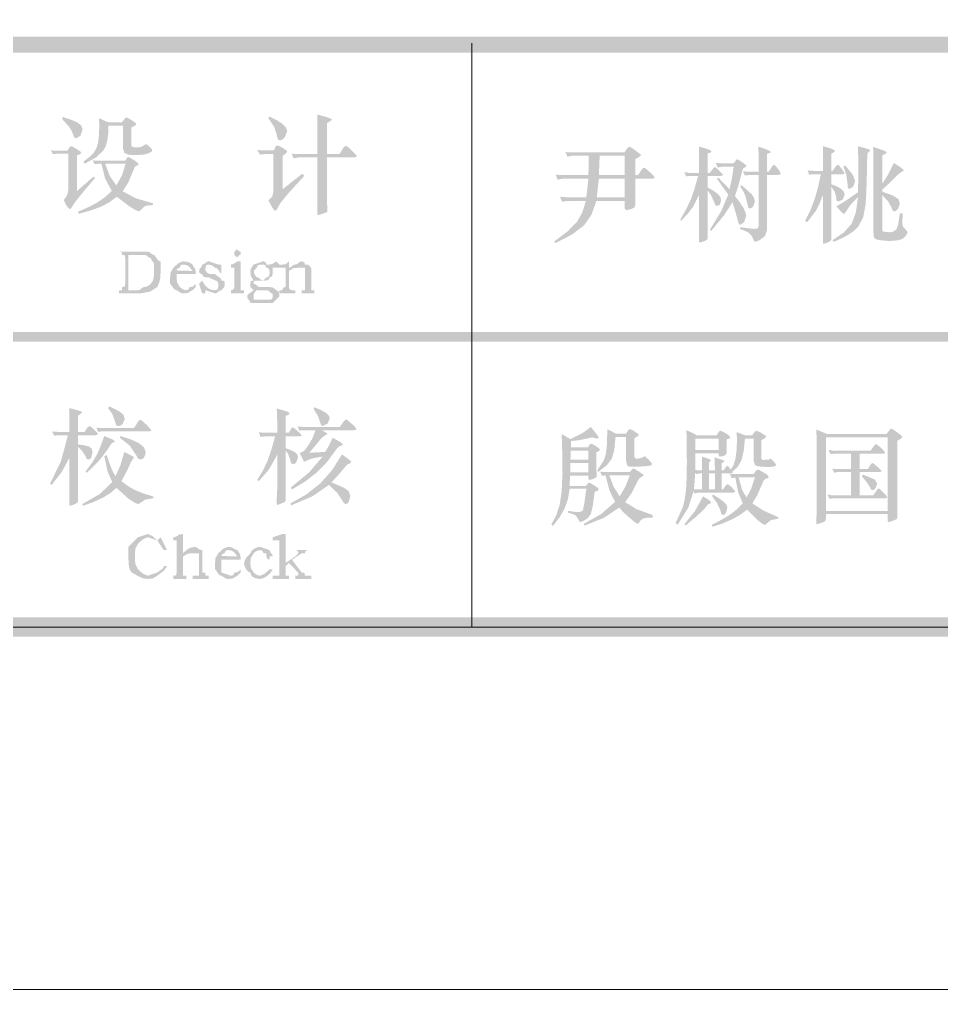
# Model space of a CAD drawing. Header units: millimetres. Extents: x 6 to 291, y 4 to 206.
# Drawn here: x 168.91 to 181.08, y 3.98 to 16.78 of the extents above; entities that cross this region are included whole.
import ezdxf

# ---------------------------------------------------------------- set-up
doc = ezdxf.new("R2010")
doc.units = ezdxf.units.MM
doc.layers.add('C00-00-00', color=7, linetype='Continuous')

msp = doc.modelspace()

# ---------------------------------------------------------------- hatches: boundary and pattern name
at = {"layer": 'C00-00-00'}
h = msp.add_hatch(color=256, dxfattribs=at)
h.dxf.hatch_style = 2
h.paths.add_polyline_path([(286.342664, 16.340669), (286.342664, 16.552333), (101.388337, 16.340669)])
h = msp.add_hatch(color=256, dxfattribs=at)
h.dxf.hatch_style = 2
h.paths.add_polyline_path([(286.342664, 16.552333), (101.388337, 16.340669), (101.388337, 16.552333)])
h = msp.add_hatch(color=256, dxfattribs=at)
h.paths.add_polyline_path([(169.479432, 15.493967), (169.590364, 15.458138), (169.672357, 15.422309), (169.724722, 15.382346), (169.744015, 15.334115), (169.716454, 15.24592), (169.661333, 15.212848), (169.633772, 15.223872), (169.617235, 15.267969), (169.600699, 15.308621), (169.567626, 15.361676), (169.473919, 15.466407)])
h.paths.add_polyline_path([(170.085768, 15.422309), (170.262157, 15.422309), (170.306254, 15.477431), (170.322791, 15.488455), (170.344151, 15.477431), (170.394449, 15.44987), (170.439235, 15.416797), (170.455083, 15.400261), (170.438546, 15.380279), (170.388937, 15.356164), (170.388937, 15.119141), (170.390315, 15.103983), (170.425455, 15.092269), (170.471619, 15.09158), (170.51985, 15.099848), (170.559814, 15.124653), (170.581862, 15.135677), (170.59771, 15.127409), (170.625959, 15.102604), (170.65352, 15.073666), (170.664544, 15.052995), (170.652142, 15.033703), (170.614935, 15.01441), (170.555679, 14.997185), (170.471619, 14.992361), (170.389626, 14.99305), (170.34484, 14.997874), (170.29523, 15.019922), (170.278694, 15.075044), (170.278694, 15.378212), (170.085768, 15.378212), (170.081634, 15.270811), (170.069232, 15.180464), (170.048561, 15.107686), (170.019623, 15.052995), (169.924538, 14.962734), (169.771576, 14.876606), (169.755039, 14.904167), (169.838411, 14.968935), (169.892843, 15.025434), (169.926605, 15.080556), (169.947965, 15.152214), (169.960367, 15.252811), (169.964501, 15.394749), (169.958989, 15.477431)])
h.paths.add_polyline_path([(169.909379, 14.689193), (169.790524, 14.550442), (169.69854, 14.439079), (169.633427, 14.353555), (169.595187, 14.292318), (169.573138, 14.275782), (169.545577, 14.303342), (169.520773, 14.341927), (169.495968, 14.397049), (169.540754, 14.463195), (169.556602, 14.529341), (169.556602, 15.008898), (169.402261, 15.008898), (169.352652, 15.003386), (169.325091, 15.052995), (169.385725, 15.047483), (169.545577, 15.047483), (169.573138, 15.097092), (169.595187, 15.108117), (169.62068, 15.097092), (169.666845, 15.069532), (169.711631, 15.040593), (169.727478, 15.019922), (169.71232, 15.003386), (169.672357, 14.986849), (169.672357, 14.518316), (169.887331, 14.705729)])
h.paths.add_polyline_path([(170.196011, 14.441146), (170.095415, 14.366732), (169.98655, 14.308854), (169.854947, 14.262001), (169.694406, 14.215148), (169.683381, 14.242709), (169.822563, 14.305409), (169.93694, 14.363976), (170.03547, 14.432878), (170.129866, 14.518316), (170.04236, 14.678858), (169.992062, 14.876606), (169.958989, 14.876606), (169.903867, 14.871094), (169.876307, 14.920703), (169.953477, 14.915191), (170.306254, 14.915191), (170.333815, 14.959289), (170.350352, 14.964801), (170.371711, 14.953776), (170.42201, 14.926216), (170.466796, 14.892454), (170.482643, 14.871094), (170.474375, 14.855936), (170.44957, 14.849045), (170.430278, 14.828375), (170.410985, 14.7829), (170.348285, 14.631315), (170.273182, 14.512804), (170.447503, 14.420476), (170.675569, 14.352952), (170.670057, 14.330903), (170.602533, 14.326769), (170.559814, 14.314367), (170.504692, 14.259245), (170.488156, 14.248221), (170.443369, 14.264757), (170.361376, 14.314367)])
h.paths.add_polyline_path([(170.190499, 14.589974), (170.263535, 14.722955), (170.311767, 14.876606), (170.041671, 14.876606), (170.103683, 14.71262)])
h = msp.add_hatch(color=256, dxfattribs=at)
h.paths.add_polyline_path([(172.968062, 15.003386), (173.133427, 15.003386), (173.188548, 15.09158), (173.216109, 15.113629), (173.231956, 15.10605), (173.260206, 15.086068), (173.326352, 15.019922), (173.353913, 14.991672), (173.364937, 14.975825), (173.337376, 14.959289), (172.968062, 14.959289), (172.968062, 14.397049), (172.973574, 14.29783), (172.973574, 14.248221), (172.968062, 14.237196), (172.940501, 14.226172), (172.890892, 14.209636), (172.846795, 14.198611), (172.841283, 14.22066), (172.841283, 14.275782), (172.841283, 14.402561), (172.841283, 14.959289), (172.587724, 14.959289), (172.52709, 14.948264), (172.505041, 15.008898), (172.576699, 15.003386), (172.841283, 15.003386), (172.841283, 15.400261), (172.841283, 15.482254), (172.841283, 15.52704), (172.957038, 15.493967), (172.995623, 15.480876), (173.017671, 15.471919), (173.034208, 15.460894), (173.017671, 15.440224), (172.968062, 15.411285)])
h.paths.add_polyline_path([(172.207385, 15.499479), (172.309532, 15.449956), (172.383774, 15.40095), (172.429077, 15.352977), (172.444408, 15.306554), (172.411335, 15.223872), (172.378951, 15.194244), (172.350701, 15.185287), (172.32314, 15.196311), (172.314872, 15.216293), (172.306604, 15.256945), (172.273531, 15.361676), (172.196361, 15.477431)])
h.paths.add_polyline_path([(172.670406, 14.716754), (172.585829, 14.62477), (172.514688, 14.547255), (172.458016, 14.48421), (172.416847, 14.435634), (172.35139, 14.352952), (172.306604, 14.270269), (172.284555, 14.253733), (172.272153, 14.264757), (172.251482, 14.292318), (172.196361, 14.391537), (172.24597, 14.441146), (172.262507, 14.512804), (172.262507, 15.003386), (172.135727, 15.003386), (172.086118, 14.997874), (172.047533, 15.058507), (172.108166, 15.052995), (172.268019, 15.052995), (172.290067, 15.102604), (172.312116, 15.119141), (172.333476, 15.110873), (172.383774, 15.086068), (172.42856, 15.057129), (172.444408, 15.036459), (172.42856, 15.013032), (172.383774, 14.981337), (172.383774, 14.540365), (172.642845, 14.744315)])
h = msp.add_hatch(color=256, dxfattribs=at)
h.paths.add_polyline_path([(179.978046, 14.435434), (179.910522, 14.369288), (179.867803, 14.319679), (179.807169, 14.225972), (179.790633, 14.214948), (179.768584, 14.231485), (179.740334, 14.260423), (179.691414, 14.314167), (179.811992, 14.385136), (179.978046, 14.50158), (179.980802, 14.666945), (179.983558, 14.799236), (179.980802, 14.932906), (179.978046, 15.107917), (180.069685, 15.082423), (180.11585, 15.069332), (180.14341, 15.052795), (180.126874, 15.036259), (180.104825, 15.019722), (180.099313, 14.970113), (180.095093, 14.760221), (180.090356, 14.584951), (180.084585, 14.443789), (180.077265, 14.336216), (180.046948, 14.172229), (179.983558, 14.049584), (179.931968, 13.996787), (179.860224, 13.945542), (179.768842, 13.895329), (179.658341, 13.845634), (179.641804, 13.867683), (179.795456, 13.973791), (179.895364, 14.088169), (179.949107, 14.232863)])
h.paths.add_polyline_path([(179.625268, 14.7827), (179.641804, 14.7827), (179.691414, 14.848846), (179.713462, 14.865382), (179.729999, 14.850224), (179.763072, 14.810261), (179.790633, 14.769609), (179.801657, 14.749627), (179.779608, 14.738603), (179.625268, 14.738603), (179.625268, 14.606311), (179.701663, 14.576253), (179.756871, 14.54361), (179.790374, 14.507867), (179.801657, 14.468507), (179.774096, 14.402361), (179.724487, 14.380313), (179.696926, 14.385825), (179.692103, 14.396849), (179.691414, 14.42441), (179.670743, 14.507092), (179.625268, 14.573238), (179.625268, 13.873195), (179.614244, 13.856658), (179.570147, 13.83461), (179.520537, 13.818073), (179.515025, 13.83461), (179.515025, 13.889731), (179.515025, 14.022023), (179.515025, 14.462995), (179.466105, 14.343795), (179.421318, 14.253533), (179.305563, 14.104705), (179.278002, 14.121242), (179.356551, 14.279027), (179.410294, 14.42441), (179.450946, 14.569104), (179.487464, 14.738603), (179.393758, 14.738603), (179.333124, 14.733091), (179.311075, 14.788212), (179.382733, 14.7827), (179.515025, 14.7827), (179.515025, 14.948064), (179.515025, 15.107917), (179.584185, 15.088366), (179.634225, 15.071399), (179.664628, 15.057532), (179.674877, 15.047283), (179.662475, 15.030058), (179.625268, 15.008698)])
h.paths.add_polyline_path([(180.297751, 14.534653), (180.297751, 14.507092), (180.384567, 14.477464), (180.446579, 14.451971), (180.512725, 14.407873), (180.529261, 14.352752), (180.507212, 14.281094), (180.468627, 14.248021), (180.441067, 14.253533), (180.432109, 14.265247), (180.419018, 14.29763), (180.374921, 14.380313), (180.297751, 14.462995), (180.297751, 14.010998), (180.303263, 13.983438), (180.314287, 13.980682), (180.341848, 13.977926), (180.402482, 13.972413), (180.446579, 13.983438), (180.485164, 14.010998), (180.507212, 14.071632), (180.51617, 14.133644), (180.529261, 14.22046), (180.567846, 14.22046), (180.562334, 14.121242), (180.563712, 14.076455), (180.573358, 14.044071), (180.622968, 13.98895), (180.633992, 13.972413), (180.625724, 13.955188), (180.600919, 13.917292), (180.563023, 13.884219), (180.512725, 13.867683), (180.391457, 13.856658), (180.264678, 13.867683), (180.214379, 13.879396), (180.19302, 13.895243), (180.183374, 13.922804), (180.181995, 13.966901), (180.181995, 14.93704), (180.176483, 15.096893), (180.271568, 15.067954), (180.325311, 15.047283), (180.358384, 15.030747), (180.342537, 15.010765), (180.297751, 14.98665), (180.297751, 14.611823), (180.370787, 14.726889), (180.452091, 14.887431), (180.55131, 14.821285), (180.584383, 14.788212), (180.556822, 14.771676), (180.5017, 14.733091), (180.414195, 14.64214)])
h.paths.add_polyline_path([(179.807169, 14.854358), (179.906388, 14.735847), (179.939461, 14.650408), (179.917412, 14.57875), (179.873315, 14.545677), (179.845754, 14.551189), (179.840931, 14.568415), (179.840242, 14.606311), (179.823017, 14.730334), (179.78512, 14.837821)])
h = msp.add_hatch(color=256, dxfattribs=at)
h.paths.add_polyline_path([(176.425058, 14.981137), (176.204571, 14.981137), (176.143938, 14.970113), (176.116377, 15.030747), (176.188035, 15.025235), (176.893591, 15.025235), (176.937688, 15.085868), (176.959736, 15.102405), (176.992809, 15.085868), (177.053443, 15.041771), (177.103052, 15.003186), (177.114077, 14.992162), (177.094095, 14.968735), (177.036907, 14.93704), (177.036907, 14.727578), (177.075492, 14.727578), (177.130613, 14.810261), (177.152662, 14.826797), (177.178844, 14.81095), (177.229832, 14.766163), (177.279441, 14.719999), (177.295978, 14.694505), (177.268417, 14.677969), (177.036907, 14.677969), (177.036907, 14.429922), (177.036907, 14.330703), (177.025882, 14.29763), (176.976273, 14.275582), (176.915639, 14.264558), (176.899103, 14.286606), (176.899103, 14.385825), (176.524276, 14.385825), (176.460887, 14.205302), (176.364424, 14.06612), (176.211462, 13.947609), (175.984085, 13.829097), (175.967549, 13.851146), (176.145316, 13.984127), (176.265205, 14.104705), (176.338241, 14.232863), (176.386472, 14.385825), (176.132913, 14.385825), (176.07228, 14.374801), (176.044719, 14.440946), (176.116377, 14.435434), (176.391985, 14.435434), (176.419545, 14.677969), (176.07228, 14.677969), (176.011646, 14.666945), (175.989597, 14.733091), (176.055743, 14.727578), (176.419545, 14.727578)])
h.paths.add_polyline_path([(176.899103, 14.727578), (176.899103, 14.981137), (176.568374, 14.981137), (176.557349, 14.727578)])
h.paths.add_polyline_path([(176.899103, 14.435434), (176.899103, 14.677969), (176.557349, 14.677969), (176.529788, 14.435434)])
h = msp.add_hatch(color=256, dxfattribs=at)
h.paths.add_polyline_path([(177.994993, 14.755139), (178.022554, 14.755139), (178.066651, 14.815773), (178.0887, 14.832309), (178.108681, 14.819907), (178.149333, 14.7827), (178.18654, 14.744804), (178.198943, 14.727578), (178.16587, 14.716554), (177.994993, 14.716554), (177.994993, 14.562214), (178.080431, 14.513982), (178.132797, 14.474019), (178.160358, 14.437501), (178.171382, 14.396849), (178.154845, 14.336216), (178.11626, 14.319679), (178.100413, 14.325191), (178.0887, 14.34724), (178.041846, 14.454038), (177.994993, 14.523629), (177.994993, 13.889731), (177.989481, 13.878707), (177.967432, 13.86217), (177.923335, 13.845634), (177.88475, 13.83461), (177.879238, 13.851146), (177.879238, 13.906268), (177.879238, 14.038559), (177.879238, 14.462995), (177.802068, 14.308655), (177.738678, 14.22735), (177.642215, 14.121242), (177.631191, 14.137778), (177.715251, 14.285917), (177.774507, 14.413386), (177.819293, 14.546366), (177.868213, 14.716554), (177.768995, 14.716554), (177.708361, 14.711042), (177.686312, 14.766163), (177.752458, 14.755139), (177.879238, 14.755139), (177.879238, 14.942552), (177.879238, 15.102405), (177.951585, 15.082768), (178.003261, 15.065198), (178.034267, 15.049695), (178.044602, 15.036259), (178.0322, 15.023168), (177.994993, 15.01421)])
h.paths.add_polyline_path([(178.777719, 14.771676), (178.799767, 14.771676), (178.849377, 14.848846), (178.865913, 14.865382), (178.893474, 14.843334), (178.937571, 14.788212), (178.95962, 14.744115), (178.932059, 14.727578), (178.777719, 14.727578), (178.777719, 14.005486), (178.750158, 13.922804), (178.6785, 13.867683), (178.639915, 13.852524), (178.617866, 13.845634), (178.60133, 13.86217), (178.584793, 13.906268), (178.568257, 13.933828), (178.52416, 13.972413), (178.482129, 13.992395), (178.419429, 14.016511), (178.424941, 14.038559), (178.540007, 14.023401), (178.60133, 14.016511), (178.650939, 14.022023), (178.667476, 14.049584), (178.667476, 14.727578), (178.546208, 14.727578), (178.485575, 14.722066), (178.458014, 14.777188), (178.529672, 14.771676), (178.667476, 14.771676), (178.667476, 14.953577), (178.661963, 15.102405), (178.73431, 15.078806), (178.785987, 15.058308), (178.816993, 15.041943), (178.827328, 15.030747), (178.814926, 15.017655), (178.777719, 15.008698)])
h.paths.add_polyline_path([(178.281625, 14.540165), (178.31332, 14.680725), (178.336746, 14.837821), (178.187918, 14.837821), (178.127285, 14.826797), (178.099724, 14.887431), (178.171382, 14.881919), (178.336746, 14.881919), (178.369819, 14.926016), (178.380844, 14.93704), (178.401514, 14.926016), (178.446989, 14.898455), (178.491776, 14.865382), (178.507623, 14.848846), (178.491087, 14.832309), (178.458703, 14.810261), (178.446989, 14.771676), (178.400136, 14.591153), (178.353283, 14.451971), (178.418395, 14.367221), (178.464904, 14.294874), (178.492809, 14.23493), (178.502111, 14.187387), (178.47455, 14.104705), (178.424941, 14.071632), (178.408404, 14.077144), (178.39738, 14.104705), (178.356728, 14.253533), (178.32021, 14.369288), (178.212723, 14.19979), (178.03909, 13.98895), (178.022554, 14.005486), (178.17276, 14.253533), (178.265088, 14.468507), (178.11626, 14.677969), (178.132797, 14.694505), (178.215479, 14.611134)])
h.paths.add_polyline_path([(178.435965, 14.595287), (178.522093, 14.523629), (178.579281, 14.468507), (178.606842, 14.422343), (178.617866, 14.380313), (178.595818, 14.314167), (178.571013, 14.292118), (178.546208, 14.286606), (178.528983, 14.294874), (178.52416, 14.319679), (178.491087, 14.451971), (178.466282, 14.50847), (178.424941, 14.573238)])
h = msp.add_hatch(color=256, dxfattribs=at)
h.paths.add_polyline_path([(170.222329, 13.716007), (170.433996, 13.716007), (170.534538, 13.716007), (170.603329, 13.716007), (170.628465, 13.709392), (170.645663, 13.69484), (170.662861, 13.680288), (170.687996, 13.673674), (170.713131, 13.642585), (170.730329, 13.615465), (170.747527, 13.596283), (170.772663, 13.589007), (170.772663, 13.462007), (170.772001, 13.405122), (170.767371, 13.356174), (170.754803, 13.307226), (170.730329, 13.25034), (170.640371, 13.192132), (170.518663, 13.165674), (170.222329, 13.165674), (170.222329, 13.208007), (170.264663, 13.208007), (170.264663, 13.25034), (170.301704, 13.255632), (170.306996, 13.292674), (170.306996, 13.63134), (170.301704, 13.668382), (170.264663, 13.673674), (170.259371, 13.710715)])
h.paths.add_polyline_path([(170.349329, 13.208007), (170.476329, 13.208007), (170.501465, 13.214622), (170.518663, 13.229174), (170.535861, 13.243726), (170.560996, 13.25034), (170.592085, 13.256955), (170.619204, 13.271507), (170.638387, 13.286059), (170.670137, 13.331038), (170.682704, 13.37734), (170.687335, 13.423642), (170.687996, 13.462007), (170.687996, 13.50434), (170.687996, 13.546674), (170.681381, 13.571809), (170.666829, 13.589007), (170.652277, 13.606205), (170.645663, 13.63134), (170.620527, 13.637955), (170.603329, 13.652507), (170.586131, 13.667059), (170.560996, 13.673674), (170.539829, 13.673674), (170.518663, 13.673674), (170.492204, 13.673674), (170.433996, 13.673674), (170.349329, 13.673674)])
h = msp.add_hatch(color=256, dxfattribs=at)
h.paths.add_polyline_path([(171.746332, 13.716007), (171.767499, 13.737174), (171.782051, 13.751726), (171.793957, 13.737174), (171.806525, 13.722622), (171.830999, 13.716007), (171.830999, 13.678965), (171.806525, 13.667059), (171.793957, 13.652507), (171.789327, 13.637955), (171.767499, 13.652507), (171.752947, 13.667059), (171.746332, 13.678965)])
h.paths.add_polyline_path([(171.703999, 13.50434), (171.703999, 13.546674), (171.730457, 13.551965), (171.788665, 13.589007), (171.830999, 13.589007), (171.830999, 13.25034), (171.830999, 13.208007), (171.873332, 13.208007), (171.873332, 13.165674), (171.703999, 13.165674), (171.703999, 13.208007), (171.725165, 13.213299), (171.739717, 13.225866), (171.746332, 13.25034), (171.746332, 13.292674), (171.746332, 13.50434)])
h = msp.add_hatch(color=256, dxfattribs=at)
h.paths.add_polyline_path([(171.238337, 13.292664), (171.238337, 13.250331), (171.21717, 13.229164), (171.202618, 13.214612), (171.132503, 13.170956), (171.069003, 13.165664), (171.042545, 13.170956), (170.984337, 13.207997), (170.959201, 13.215273), (170.942003, 13.234456), (170.924805, 13.261575), (170.89967, 13.292664), (170.89967, 13.319122), (170.89967, 13.377331), (170.904962, 13.440831), (170.942003, 13.504331), (171.005503, 13.562539), (171.069003, 13.588997), (171.124566, 13.582383), (171.164253, 13.567831), (171.188066, 13.553278), (171.233045, 13.483164), (171.238337, 13.419664), (170.984337, 13.419664), (170.984337, 13.382622), (170.989628, 13.313831), (171.02667, 13.250331), (171.053128, 13.229164), (171.080248, 13.214612), (171.111337, 13.207997), (171.132503, 13.213289), (171.147055, 13.225857), (171.15367, 13.250331), (171.178805, 13.250992), (171.196003, 13.255622), (171.213201, 13.26819)])
h.paths.add_polyline_path([(171.196003, 13.461997), (171.170206, 13.493086), (171.148378, 13.520206), (171.118613, 13.539388), (171.069003, 13.546664), (171.047837, 13.541372), (171.033284, 13.528804), (171.02667, 13.504331), (171.002196, 13.497716), (170.989628, 13.483164), (170.984998, 13.468612)])
h = msp.add_hatch(color=256, dxfattribs=at)
h.dxf.hatch_style = 2
h.paths.add_polyline_path([(171.534669, 13.54667), (171.577002, 13.54667), (171.577002, 13.462003), (171.577002, 13.41967), (171.551866, 13.450758), (171.534669, 13.477878), (171.517471, 13.49706), (171.492335, 13.504336), (171.465877, 13.525503), (171.438757, 13.540055), (171.407669, 13.54667), (171.386502, 13.541378), (171.37195, 13.52881), (171.365335, 13.504336), (171.365335, 13.467295), (171.389809, 13.437529), (171.402377, 13.424961), (171.492335, 13.41967), (171.523424, 13.394534), (171.550544, 13.377336), (171.569726, 13.360138), (171.577002, 13.335003), (171.614044, 13.329711), (171.619335, 13.29267), (171.618674, 13.267534), (171.614044, 13.250336), (171.601476, 13.233138), (171.577002, 13.208003), (171.551866, 13.201388), (171.534669, 13.186836), (171.517471, 13.172284), (171.492335, 13.16567), (171.428835, 13.186836), (171.365335, 13.208003), (171.365335, 13.16567), (171.323002, 13.16567), (171.280669, 13.29267), (171.323002, 13.335003), (171.355413, 13.27944), (171.391794, 13.239753), (171.436111, 13.21594), (171.492335, 13.208003), (171.513502, 13.213295), (171.528054, 13.225862), (171.534669, 13.250336), (171.534669, 13.29267), (171.528054, 13.317144), (171.513502, 13.329711), (171.49895, 13.334342), (171.407669, 13.377336), (171.37658, 13.377998), (171.34946, 13.382628), (171.330278, 13.395196), (171.323002, 13.41967), (171.298528, 13.426284), (171.28596, 13.440836), (171.28133, 13.455388), (171.287283, 13.487138), (171.301835, 13.504336), (171.316387, 13.521534), (171.323002, 13.54667), (171.348137, 13.553284), (171.365335, 13.567836), (171.382533, 13.582388), (171.407669, 13.589003), (171.471169, 13.567836)])
h = msp.add_hatch(color=256, dxfattribs=at)
h.paths.add_polyline_path([(172.212001, 13.54667), (172.24309, 13.553284), (172.27021, 13.567836), (172.289392, 13.582388), (172.30196, 13.583711), (172.314527, 13.571144), (172.339001, 13.54667), (172.339001, 13.504336), (172.30196, 13.504336), (172.254335, 13.504336), (172.254335, 13.48317), (172.254335, 13.462003), (172.253673, 13.430914), (172.249043, 13.403795), (172.236475, 13.384612), (172.212001, 13.377336), (172.204725, 13.352862), (172.185543, 13.340295), (172.158423, 13.335664), (172.127335, 13.335003), (172.069126, 13.335003), (172.042668, 13.335003), (172.005626, 13.329711), (172.000335, 13.29267), (172.02547, 13.286055), (172.042668, 13.271503), (172.059866, 13.256951), (172.085001, 13.250336), (172.169668, 13.250336), (172.219277, 13.249675), (172.249043, 13.245045), (172.270871, 13.232477), (172.296668, 13.208003), (172.321142, 13.200727), (172.33371, 13.181545), (172.33834, 13.154425), (172.339001, 13.123336), (172.312543, 13.096878), (172.285423, 13.069758), (172.254335, 13.03867), (172.127335, 13.03867), (172.026793, 13.03867), (171.958001, 13.03867), (171.951387, 13.063805), (171.936835, 13.081003), (171.922283, 13.098201), (171.915668, 13.123336), (171.922944, 13.148472), (171.942126, 13.16567), (171.969246, 13.182868), (172.000335, 13.208003), (171.979168, 13.22917), (171.964616, 13.243722), (171.958001, 13.255628), (171.958001, 13.29267), (171.963293, 13.329711), (172.000335, 13.335003), (171.963293, 13.398503), (171.958001, 13.462003), (171.963293, 13.488461), (172.000335, 13.54667), (172.063835, 13.567836), (172.127335, 13.589003), (172.148501, 13.583711), (172.163053, 13.571144), (172.169668, 13.54667)])
h.paths.add_polyline_path([(172.212001, 13.462003), (172.20671, 13.48317), (172.194142, 13.497722), (172.169668, 13.504336), (172.163053, 13.52881), (172.148501, 13.541378), (172.133949, 13.546008), (172.096246, 13.546008), (172.069126, 13.541378), (172.049944, 13.52881), (172.042668, 13.504336), (172.021501, 13.48317), (172.006949, 13.468618), (172.006949, 13.430914), (172.021501, 13.403795), (172.036053, 13.384612), (172.067803, 13.370722), (172.085001, 13.35617), (172.102199, 13.341618), (172.127335, 13.335003), (172.148501, 13.35617), (172.163053, 13.370722), (172.194142, 13.384612), (172.20671, 13.403795), (172.21134, 13.430914)])
h.paths.add_polyline_path([(172.042668, 13.208003), (172.018194, 13.182868), (172.005626, 13.16567), (172.000996, 13.148472), (172.000335, 13.123336), (172.000335, 13.10217), (172.000335, 13.081003), (172.127335, 13.081003), (172.185543, 13.081003), (172.212001, 13.081003), (172.236475, 13.087618), (172.249043, 13.10217), (172.253673, 13.116722), (172.254335, 13.160378), (172.229199, 13.172284), (172.212001, 13.186836), (172.194803, 13.201388), (172.169668, 13.208003)])
h = msp.add_hatch(color=256, dxfattribs=at)
h.dxf.hatch_style = 2
h.paths.add_polyline_path([(172.338996, 13.504343), (172.338996, 13.546677), (172.376038, 13.546677), (172.406465, 13.547338), (172.423663, 13.551968), (172.440861, 13.564536), (172.465996, 13.58901), (172.465996, 13.504343), (172.491131, 13.510958), (172.508329, 13.52551), (172.525527, 13.540062), (172.550663, 13.546677), (172.575798, 13.553291), (172.592996, 13.567843), (172.610194, 13.582396), (172.635329, 13.58901), (172.656496, 13.583718), (172.671048, 13.571151), (172.677663, 13.546677), (172.714704, 13.546677), (172.726611, 13.540062), (172.741163, 13.52551), (172.755715, 13.510958), (172.762329, 13.483177), (172.762329, 13.46201), (172.762329, 13.292677), (172.762329, 13.255635), (172.762329, 13.229177), (172.762329, 13.20801), (172.799371, 13.20801), (172.804663, 13.165677), (172.635329, 13.165677), (172.635329, 13.20801), (172.656496, 13.20801), (172.677663, 13.20801), (172.677663, 13.250343), (172.677663, 13.292677), (172.677663, 13.419677), (172.677663, 13.46201), (172.677663, 13.504343), (172.635329, 13.504343), (172.592996, 13.504343), (172.529496, 13.499052), (172.465996, 13.46201), (172.465996, 13.292677), (172.465996, 13.255635), (172.472611, 13.22587), (172.487163, 13.213302), (172.501715, 13.208672), (172.513621, 13.20801), (172.550663, 13.20801), (172.550663, 13.165677), (172.338996, 13.165677), (172.338996, 13.20801), (172.376038, 13.20801), (172.386621, 13.229177), (172.399189, 13.243729), (172.423663, 13.250343), (172.423663, 13.292677), (172.423663, 13.504343)])
h = msp.add_hatch(color=256, dxfattribs=at)
h.dxf.hatch_style = 2
h.paths.add_polyline_path([(139.784669, 12.657674), (139.784669, 12.530663), (286.342664, 12.657674)])
h = msp.add_hatch(color=256, dxfattribs=at)
h.dxf.hatch_style = 2
h.paths.add_polyline_path([(139.784669, 12.530663), (286.342664, 12.657674), (286.342664, 12.530663)])
h = msp.add_hatch(color=256, dxfattribs=at)
h.dxf.hatch_style = 2
h.paths.add_polyline_path([(139.784669, 12.657674), (139.784669, 12.530663), (286.342664, 12.657674)])
h = msp.add_hatch(color=256, dxfattribs=at)
h.dxf.hatch_style = 2
h.paths.add_polyline_path([(139.784669, 12.530663), (286.342664, 12.657674), (286.342664, 12.530663)])
h = msp.add_hatch(color=256, dxfattribs=at)
h.paths.add_polyline_path([(170.096793, 11.674829), (170.175341, 11.637622), (170.229084, 11.608683), (170.284206, 11.564586), (170.300742, 11.509464), (170.273182, 11.443319), (170.244243, 11.42127), (170.223572, 11.415758), (170.190499, 11.42127), (170.181542, 11.441941), (170.168451, 11.487416), (170.135378, 11.57561), (170.080256, 11.65278)])
h.paths.add_polyline_path([(169.683381, 11.338588), (169.771576, 11.338588), (169.810161, 11.399221), (169.837722, 11.415758), (169.857703, 11.403355), (169.898355, 11.366148), (169.935562, 11.327563), (169.947965, 11.305515), (169.914892, 11.29449), (169.683381, 11.29449), (169.683381, 11.173223), (169.765375, 11.16151), (169.826697, 11.145662), (169.863904, 11.116035), (169.876307, 11.074004), (169.85977, 11.002346), (169.843234, 10.980298), (169.826697, 10.974786), (169.799136, 10.980298), (169.7826, 11.018883), (169.732991, 11.091919), (169.683381, 11.14015), (169.683381, 10.42357), (169.672357, 10.401522), (169.62826, 10.379473), (169.57865, 10.362937), (169.567626, 10.379473), (169.567626, 10.440107), (169.567626, 10.566886), (169.567626, 10.991322), (169.468407, 10.808732), (169.336116, 10.638544), (169.314067, 10.655081), (169.457383, 10.947914), (169.55109, 11.29449), (169.429822, 11.29449), (169.369189, 11.288978), (169.341628, 11.3441), (169.413286, 11.338588), (169.567626, 11.338588), (169.567626, 11.487416), (169.567626, 11.65278), (169.640834, 11.634091), (169.694406, 11.619018), (169.727306, 11.607047), (169.738503, 11.597659), (169.723344, 11.579744), (169.683381, 11.553562)])
h.paths.add_polyline_path([(170.42201, 11.388197), (170.482643, 11.481904), (170.504692, 11.49844), (170.533631, 11.481904), (170.587374, 11.432294), (170.636984, 11.381307), (170.65352, 11.355124), (170.625959, 11.3441), (169.992062, 11.3441), (169.947965, 11.338588), (169.925916, 11.393709), (169.981037, 11.388197)])
h.paths.add_polyline_path([(170.030647, 11.283466), (170.137445, 11.239369), (170.173963, 11.211808), (170.151914, 11.200784), (170.124353, 11.184247), (170.107817, 11.160132), (170.074744, 11.107077), (169.975525, 10.974786), (169.9018, 10.896926), (169.799136, 10.798397), (169.7826, 10.814933), (169.87355, 10.937579), (169.931428, 11.035419), (169.976903, 11.138772)])
h.paths.add_polyline_path([(170.245621, 11.283466), (170.385492, 11.236613), (170.488156, 11.18976), (170.552923, 11.136016), (170.57635, 11.074004), (170.56946, 11.031974), (170.554301, 11.002346), (170.533631, 10.980298), (170.504692, 10.974786), (170.475753, 10.987188), (170.455083, 11.024395), (170.366888, 11.156687), (170.234597, 11.261418)])
h.paths.add_polyline_path([(170.190499, 10.599959), (170.116171, 10.535019), (170.017555, 10.47318), (169.895168, 10.415474), (169.749527, 10.362937), (169.738503, 10.384985), (169.974147, 10.520722), (170.135378, 10.677129), (170.074744, 10.812866), (170.030647, 11.018883), (170.06372, 11.029907), (170.095759, 10.931808), (170.125731, 10.852829), (170.153637, 10.793487), (170.179475, 10.754299), (170.241487, 10.893481), (170.29523, 11.074004), (170.355864, 11.042309), (170.399961, 11.018883), (170.424766, 11.003724), (170.405473, 10.974786), (170.383425, 10.941713), (170.320035, 10.804598), (170.256645, 10.688154), (170.352419, 10.617185), (170.444058, 10.566886), (170.5481, 10.525545), (170.681081, 10.484204), (170.675569, 10.462155), (170.570838, 10.445619), (170.49918, 10.39601), (170.477131, 10.384985), (170.437168, 10.401522), (170.355864, 10.451131)])
h = msp.add_hatch(color=256, dxfattribs=at)
h.paths.add_polyline_path([(172.802698, 11.663805), (172.890375, 11.626684), (172.954282, 11.59008), (172.993384, 11.554509), (173.006647, 11.520489), (172.979086, 11.448831), (172.912941, 11.415758), (172.890892, 11.426782), (172.879868, 11.465367), (172.846106, 11.555629), (172.791673, 11.641756)])
h.paths.add_polyline_path([(172.284555, 11.277954), (172.152263, 11.277954), (172.09163, 11.272442), (172.069581, 11.333076), (172.135727, 11.327563), (172.312116, 11.327563), (172.312116, 11.492928), (172.306604, 11.647268), (172.405823, 11.619018), (172.455432, 11.603171), (172.477481, 11.581122), (172.462322, 11.564586), (172.422359, 11.548049), (172.422359, 11.327563), (172.466456, 11.327563), (172.494017, 11.377173), (172.516066, 11.399221), (172.536736, 11.386819), (172.582211, 11.349612), (172.622175, 11.311027), (172.637333, 11.288978), (172.60426, 11.277954), (172.422359, 11.277954), (172.422359, 11.123614), (172.500218, 11.093986), (172.549138, 11.068492), (172.576699, 11.040242), (172.587724, 11.007859), (172.565675, 10.941713), (172.546382, 10.919664), (172.52709, 10.914152), (172.499529, 10.919664), (172.488505, 10.958249), (172.455432, 11.049889), (172.422359, 11.096053), (172.422359, 10.429082), (172.409957, 10.412546), (172.37275, 10.39601), (172.332097, 10.380851), (172.312116, 10.373961), (172.306604, 10.384985), (172.306604, 10.462155), (172.312116, 10.572398), (172.312116, 11.035419), (172.203251, 10.841116), (172.069581, 10.688154), (172.047533, 10.70469), (172.124703, 10.829403), (172.185336, 10.958249), (172.234946, 11.099498)])
h.paths.add_polyline_path([(172.819234, 11.360636), (172.648357, 11.360636), (172.60426, 11.355124), (172.582211, 11.410246), (172.637333, 11.404734), (173.138939, 11.404734), (173.19406, 11.481904), (173.221621, 11.503952), (173.254694, 11.481904), (173.304303, 11.437806), (173.342888, 11.399221), (173.359425, 11.377173), (173.348401, 11.36477), (173.32084, 11.360636), (172.901916, 11.360636), (172.959105, 11.327563), (172.979086, 11.311027), (172.946013, 11.29449), (172.896404, 11.255905), (172.736552, 11.06298), (172.946013, 11.074004), (172.995623, 11.157376), (173.045232, 11.261418), (173.147207, 11.202851), (173.183036, 11.173223), (173.160987, 11.156687), (173.127915, 11.145662), (173.100354, 11.118102), (172.965306, 10.935512), (172.830258, 10.798397), (172.682119, 10.68402), (172.505041, 10.577911), (172.494017, 10.605471), (172.734485, 10.805287), (172.912941, 11.013371), (172.82199, 10.997523), (172.764112, 10.98581), (172.703479, 10.958249), (172.675918, 10.947225), (172.664894, 10.947225), (172.648357, 10.980298), (172.609772, 11.057468), (172.664894, 11.085029), (172.689698, 11.114656), (172.73104, 11.173223), (172.777204, 11.254527)])
h.paths.add_polyline_path([(172.995623, 10.638544), (172.775826, 10.48696), (172.494017, 10.368449), (172.488505, 10.39601), (172.698311, 10.513057), (172.881246, 10.658526), (173.037309, 10.833967), (173.1665, 11.040931), (173.224377, 10.998901), (173.265718, 10.969273), (173.290523, 10.949292), (173.271231, 10.919664), (173.245048, 10.912774), (173.227133, 10.897615), (173.119646, 10.770147), (173.028696, 10.671617), (173.118268, 10.63441), (173.183036, 10.605471), (173.227133, 10.5786), (173.254694, 10.555862), (173.276743, 10.495228), (173.260206, 10.42357), (173.242981, 10.39601), (173.221621, 10.384985), (173.195438, 10.39601), (173.177524, 10.42357), (173.10311, 10.535191)])
h = msp.add_hatch(color=256, dxfattribs=at)
h.paths.add_polyline_path([(176.182523, 11.243706), (176.342375, 11.323632), (176.452618, 11.403558), (176.535301, 11.298827), (176.557349, 11.260242), (176.540813, 11.249218), (176.50774, 11.25473), (176.469155, 11.265754), (176.419545, 11.25473), (176.295522, 11.229236), (176.188035, 11.216145), (176.188035, 11.133462), (176.414033, 11.133462), (176.436082, 11.172048), (176.452618, 11.183072), (176.477423, 11.174804), (176.518764, 11.149999), (176.558727, 11.121749), (176.573886, 11.105902), (176.561483, 11.088676), (176.524276, 11.067317), (176.524276, 10.846831), (176.529788, 10.753124), (176.518764, 10.736587), (176.474667, 10.714539), (176.43057, 10.703515), (176.419545, 10.725563), (176.419545, 10.758636), (176.177011, 10.758636), (176.171499, 10.626344), (176.386472, 10.626344), (176.414033, 10.659417), (176.43057, 10.670442), (176.45124, 10.659417), (176.496716, 10.631857), (176.541502, 10.602918), (176.557349, 10.582247), (176.542191, 10.561577), (176.502228, 10.549174), (176.480179, 10.378298), (176.464332, 10.305261), (176.452618, 10.25703), (176.414033, 10.201909), (176.3534, 10.163324), (176.309302, 10.146787), (176.292766, 10.174348), (176.254181, 10.234982), (176.212151, 10.254274), (176.14945, 10.273567), (176.14945, 10.295615), (176.244535, 10.283213), (176.298278, 10.279079), (176.342375, 10.295615), (176.351333, 10.325932), (176.364424, 10.389322), (176.391985, 10.587759), (176.171499, 10.587759), (176.151, 10.455295), (176.106731, 10.330066), (176.039724, 10.211038), (175.951012, 10.097178), (175.928964, 10.113714), (175.994421, 10.234982), (176.039207, 10.372785), (176.066768, 10.55193), (176.077792, 10.797221), (176.074347, 11.065939), (176.066768, 11.309851)])
h.paths.add_polyline_path([(176.188035, 11.089365), (176.182523, 10.97361), (176.419545, 10.97361), (176.419545, 11.089365)])
h.paths.add_polyline_path([(176.182523, 10.929513), (176.182523, 10.802733), (176.419545, 10.802733), (176.419545, 10.929513)])
h.paths.add_polyline_path([(176.783347, 11.315363), (176.915639, 11.315363), (176.948712, 11.364973), (176.965249, 11.375997), (176.990053, 11.367729), (177.031394, 11.342924), (177.071357, 11.314674), (177.086516, 11.298827), (177.070668, 11.280913), (177.025882, 11.25473), (177.025882, 11.012195), (177.036907, 10.990146), (177.064467, 10.984634), (177.103052, 10.990146), (177.141637, 11.006683), (177.163686, 11.017707), (177.180911, 11.005305), (177.218808, 10.968098), (177.251191, 10.930202), (177.262905, 10.912976), (177.240856, 10.89644), (177.213295, 10.888861), (177.169198, 10.885416), (177.098918, 10.880592), (177.003834, 10.879903), (176.957669, 10.881281), (176.932176, 10.890928), (176.915639, 10.957074), (176.915639, 11.271266), (176.777835, 11.271266), (176.761299, 11.101079), (176.728226, 10.984634), (176.657946, 10.894373), (176.546325, 10.808245), (176.535301, 10.830294), (176.623495, 10.962586), (176.648989, 11.041134), (176.66208, 11.144487), (176.664836, 11.24026), (176.667592, 11.298827), (176.667592, 11.375997)])
h.paths.add_polyline_path([(176.827445, 10.339712), (176.625562, 10.204665), (176.369936, 10.10269), (176.358912, 10.124738), (176.590422, 10.256341), (176.772323, 10.416883), (176.698598, 10.561577), (176.645544, 10.764148), (176.595934, 10.758636), (176.573886, 10.813758), (176.645544, 10.808245), (176.965249, 10.808245), (176.998321, 10.846831), (177.014858, 10.857855), (177.036217, 10.846141), (177.086516, 10.813758), (177.136125, 10.780685), (177.152662, 10.764148), (177.125101, 10.747612), (177.092028, 10.725563), (177.064467, 10.681466), (176.992809, 10.536083), (176.904615, 10.41137), (177.053443, 10.319731), (177.268417, 10.240494), (177.268417, 10.207421), (177.195381, 10.206043), (177.14715, 10.196396), (177.110632, 10.174348), (177.086516, 10.135763), (177.069979, 10.124738), (177.033461, 10.145409), (176.959736, 10.207421), (176.877054, 10.281835)])
h.paths.add_polyline_path([(176.832957, 10.488541), (176.907371, 10.616009), (176.965249, 10.764148), (176.695153, 10.764148), (176.75372, 10.611875)])
h = msp.add_hatch(color=256, dxfattribs=at)
h.paths.add_polyline_path([(178.30338, 10.791709), (178.1766, 10.791709), (178.1766, 10.582247), (178.198649, 10.582247), (178.237234, 10.637369), (178.259282, 10.648393), (178.276508, 10.63668), (178.314404, 10.604296), (178.346788, 10.5664), (178.358501, 10.549174), (178.336452, 10.53815), (177.878944, 10.53815), (177.81831, 10.527126), (177.807286, 10.554686), (177.737695, 10.338334), (177.597824, 10.113714), (177.570263, 10.135763), (177.66397, 10.339712), (177.690153, 10.447199), (177.708067, 10.571223), (177.715646, 10.728319), (177.719091, 10.935025), (177.716335, 11.155511), (177.713579, 11.359461), (177.790749, 11.326388), (177.851383, 11.293315), (178.110454, 11.293315), (178.143527, 11.342924), (178.160064, 11.353949), (178.181423, 11.34568), (178.231722, 11.320876), (178.276508, 11.289181), (178.292355, 11.265754), (178.279953, 11.251974), (178.242746, 11.238193), (178.242746, 11.122438), (178.242746, 11.061804), (178.231722, 11.034244), (178.193136, 11.017707), (178.149039, 11.012195), (178.138015, 11.034244), (178.138015, 11.056292), (177.829334, 11.056292), (177.829334, 10.968787), (177.829334, 10.835806), (177.884456, 10.830294), (177.917529, 10.830294), (177.917529, 10.879903), (177.917529, 11.012195), (178.007101, 10.983256), (178.038796, 10.962586), (178.011235, 10.935025), (178.011235, 10.830294), (178.088406, 10.830294), (178.088406, 10.868879), (178.082893, 11.001171), (178.1766, 10.97361), (178.204161, 10.961208), (178.215185, 10.957074), (178.204161, 10.940537), (178.1766, 10.924001), (178.1766, 10.830294), (178.204161, 10.830294), (178.231722, 10.874391), (178.25377, 10.890928), (178.269618, 10.878525), (178.297867, 10.841318), (178.334041, 10.897215), (178.359879, 10.982567), (178.375382, 11.097892), (178.38055, 11.243706), (178.375037, 11.337412), (178.485281, 11.293315), (178.578987, 11.293315), (178.617572, 11.342924), (178.639621, 11.353949), (178.652023, 11.347058), (178.68923, 11.3319), (178.749864, 11.293315), (178.7664, 11.276778), (178.749864, 11.256108), (178.700255, 11.227169), (178.700255, 10.995659), (178.705767, 10.97361), (178.733327, 10.968098), (178.799473, 10.97361), (178.827034, 10.984634), (178.840125, 10.97361), (178.865619, 10.946049), (178.890424, 10.917799), (178.898692, 10.901952), (178.871131, 10.879903), (178.793961, 10.874391), (178.694742, 10.879903), (178.645822, 10.886794), (178.617572, 10.901952), (178.601036, 10.957074), (178.601036, 11.249218), (178.485281, 11.249218), (178.469433, 11.087987), (178.441183, 10.968098), (178.392952, 10.880592), (178.319916, 10.813758), (178.325428, 10.797221)])
h.paths.add_polyline_path([(178.138015, 11.10039), (178.138015, 11.249218), (177.829334, 11.249218), (177.829334, 11.158267), (177.829334, 11.10039)])
h.paths.add_polyline_path([(177.829334, 10.802733), (177.821066, 10.682155), (177.812798, 10.582247), (177.867919, 10.582247), (177.917529, 10.582247), (177.917529, 10.791709), (177.89548, 10.791709), (177.840359, 10.780685)])
h.paths.add_polyline_path([(178.011235, 10.791709), (178.011235, 10.582247), (178.088406, 10.582247), (178.088406, 10.791709)])
h.paths.add_polyline_path([(178.512841, 10.312152), (178.428953, 10.248159), (178.325428, 10.188817), (178.201232, 10.134643), (178.055333, 10.086153), (178.04982, 10.113714), (178.180992, 10.180894), (178.293044, 10.25014), (178.385459, 10.321453), (178.45772, 10.394834), (178.395708, 10.542973), (178.358501, 10.736587), (178.308892, 10.725563), (178.286843, 10.786197), (178.352989, 10.780685), (178.601036, 10.780685), (178.634109, 10.830294), (178.661669, 10.841318), (178.678206, 10.833739), (178.711279, 10.813758), (178.777425, 10.775173), (178.799473, 10.7421), (178.788449, 10.726941), (178.760888, 10.720051), (178.733327, 10.698002), (178.711279, 10.648393), (178.649956, 10.507144), (178.584499, 10.394834), (178.728504, 10.299749), (178.926253, 10.212933), (178.915228, 10.190884), (178.828412, 10.174348), (178.7664, 10.124738), (178.749864, 10.108202), (178.714035, 10.127495), (178.645133, 10.17986)])
h.paths.add_polyline_path([(178.507329, 10.472004), (178.566585, 10.587759), (178.617572, 10.736587), (178.402598, 10.736587), (178.448763, 10.571223)])
h.paths.add_polyline_path([(178.066357, 10.510589), (178.143527, 10.461669), (178.204161, 10.416883), (178.241368, 10.378987), (178.25377, 10.345225), (178.237234, 10.279079), (178.220008, 10.251518), (178.198649, 10.240494), (178.1766, 10.251518), (178.160064, 10.30664), (178.115966, 10.400346), (178.04982, 10.494053)])
h.paths.add_polyline_path([(177.934065, 10.488541), (178.016059, 10.434797), (178.044308, 10.405858), (178.027772, 10.394834), (178.000211, 10.38381), (177.956114, 10.328688), (177.911328, 10.284591), (177.845871, 10.223957), (177.702555, 10.10269), (177.686018, 10.119226), (177.822444, 10.289414)])
h = msp.add_hatch(color=256, dxfattribs=at)
h.paths.add_polyline_path([(180.369409, 10.25703), (179.55361, 10.25703), (179.55361, 10.185372), (179.542586, 10.157811), (179.487464, 10.135763), (179.432343, 10.119226), (179.426831, 10.135763), (179.429587, 10.217067), (179.432343, 10.323176), (179.432343, 11.243706), (179.426831, 11.370485), (179.570147, 11.309851), (180.352872, 11.309851), (180.396969, 11.364973), (180.413506, 11.381509), (180.442445, 11.369107), (180.496188, 11.3319), (180.545798, 11.293315), (180.562334, 11.271266), (180.545798, 11.250596), (180.496188, 11.221657), (180.496188, 10.350737), (180.496188, 10.288725), (180.496188, 10.251518), (180.496188, 10.201909), (180.485164, 10.185372), (180.430042, 10.163324), (180.380433, 10.146787), (180.369409, 10.163324)])
h.paths.add_polyline_path([(179.55361, 10.295615), (180.369409, 10.295615), (180.369409, 11.265754), (179.55361, 11.265754)])
h.paths.add_polyline_path([(179.884339, 11.05078), (179.674877, 11.05078), (179.614244, 11.045268), (179.586683, 11.10039), (179.658341, 11.089365), (180.14341, 11.089365), (180.19302, 11.161023), (180.215068, 11.17756), (180.235739, 11.165157), (180.281214, 11.12795), (180.321177, 11.086609), (180.336336, 11.061804), (180.325311, 11.052158), (180.297751, 11.05078), (180.000094, 11.05078), (180.000094, 10.846831), (180.104825, 10.846831), (180.148923, 10.912976), (180.165459, 10.929513), (180.18613, 10.91711), (180.231605, 10.879903), (180.276391, 10.839251), (180.292239, 10.81927), (180.264678, 10.808245), (180.000094, 10.808245), (180.000094, 10.499565), (180.176483, 10.499565), (180.231605, 10.576735), (180.253653, 10.593271), (180.273635, 10.578113), (180.314287, 10.53815), (180.351494, 10.496809), (180.363897, 10.472004), (180.336336, 10.46098), (179.658341, 10.46098), (179.603219, 10.455468), (179.575659, 10.510589), (179.647317, 10.499565), (179.884339, 10.499565), (179.884339, 10.808245), (179.70795, 10.808245), (179.663853, 10.797221), (179.636292, 10.852343), (179.70795, 10.846831), (179.884339, 10.846831)])
h.paths.add_polyline_path([(180.044192, 10.775173), (180.144099, 10.733831), (180.198532, 10.709027), (180.231605, 10.653905), (180.209556, 10.598784), (180.19302, 10.576735), (180.176483, 10.571223), (180.148923, 10.576735), (180.132386, 10.61532), (180.090356, 10.678021), (180.027655, 10.753124)])
h = msp.add_hatch(color=256, dxfattribs=at)
h.dxf.hatch_style = 2
h.paths.add_polyline_path([(170.772667, 9.948343), (170.857334, 9.77901), (170.815001, 9.77901), (170.772667, 9.84251), (170.730334, 9.90601), (170.666834, 9.927176), (170.603334, 9.948343), (170.539834, 9.921885), (170.476334, 9.863676), (170.439292, 9.794885), (170.434001, 9.694343), (170.439292, 9.593801), (170.476334, 9.52501), (170.539834, 9.466801), (170.603334, 9.440343), (170.666834, 9.46151), (170.730334, 9.482676), (170.761422, 9.507812), (170.788542, 9.52501), (170.807724, 9.542208), (170.815001, 9.567343), (170.857334, 9.567343), (170.825584, 9.517734), (170.793834, 9.487968), (170.762084, 9.46614), (170.730334, 9.440343), (170.666834, 9.403301), (170.603334, 9.39801), (170.546448, 9.405286), (170.497501, 9.424468), (170.448553, 9.451588), (170.391667, 9.482676), (170.367193, 9.521702), (170.354626, 9.572635), (170.349995, 9.631504), (170.349334, 9.694343), (170.349334, 9.821343), (170.476334, 9.948343), (170.539834, 9.96951), (170.603334, 9.990676), (170.666834, 9.964218), (170.730334, 9.90601)])
h = msp.add_hatch(color=256, dxfattribs=at)
h.dxf.hatch_style = 2
h.paths.add_polyline_path([(170.942004, 9.906001), (170.942004, 9.948334), (170.973093, 9.954949), (171.000213, 9.969501), (171.019395, 9.984053), (171.069004, 9.990667), (171.069004, 9.736667), (171.101416, 9.767756), (171.137796, 9.794876), (171.182114, 9.814058), (171.238338, 9.821334), (171.264796, 9.800167), (171.291916, 9.785615), (171.323004, 9.779001), (171.323004, 9.736667), (171.323004, 9.694334), (171.323004, 9.482667), (171.365338, 9.482667), (171.365338, 9.445626), (171.386504, 9.440334), (171.407671, 9.440334), (171.407671, 9.398001), (171.196004, 9.398001), (171.196004, 9.440334), (171.238338, 9.440334), (171.259504, 9.440334), (171.280671, 9.440334), (171.280671, 9.482667), (171.280671, 9.525001), (171.280671, 9.652001), (171.280671, 9.694334), (171.280671, 9.736667), (171.238338, 9.736667), (171.196004, 9.736667), (171.132504, 9.731376), (171.069004, 9.694334), (171.069004, 9.482667), (171.069004, 9.440334), (171.090171, 9.440334), (171.111338, 9.440334), (171.111338, 9.398001), (170.942004, 9.398001), (170.942004, 9.440334), (170.979046, 9.445626), (170.984338, 9.482667), (170.984338, 9.525001), (170.984338, 9.906001)])
h = msp.add_hatch(color=256, dxfattribs=at)
h.dxf.hatch_style = 2
h.paths.add_polyline_path([(172.254328, 9.906001), (172.254328, 9.948334), (172.317828, 9.969501), (172.381328, 9.990667), (172.423661, 9.990667), (172.423661, 9.609667), (172.550661, 9.694334), (172.575135, 9.718808), (172.587703, 9.731376), (172.592333, 9.743282), (172.587703, 9.757834), (172.575135, 9.772386), (172.550661, 9.779001), (172.719994, 9.779001), (172.698828, 9.773709), (172.684275, 9.761141), (172.677661, 9.736667), (172.656494, 9.736667), (172.635328, 9.736667), (172.508328, 9.652001), (172.635328, 9.482667), (172.672369, 9.477376), (172.677661, 9.440334), (172.719994, 9.440334), (172.762328, 9.440334), (172.762328, 9.398001), (172.550661, 9.398001), (172.550661, 9.440334), (172.587703, 9.440334), (172.592994, 9.477376), (172.465994, 9.609667), (172.423661, 9.567334), (172.423661, 9.525001), (172.423661, 9.482667), (172.423661, 9.440334), (172.465994, 9.440334), (172.465994, 9.398001), (172.254328, 9.398001), (172.254328, 9.440334), (172.312536, 9.440334), (172.338994, 9.440334), (172.338994, 9.482667), (172.338994, 9.525001), (172.338994, 9.906001)])
h = msp.add_hatch(color=256, dxfattribs=at)
h.paths.add_polyline_path([(171.831001, 9.525), (171.831001, 9.482666), (171.809834, 9.4615), (171.795282, 9.446948), (171.725167, 9.403291), (171.661667, 9.398), (171.635209, 9.403291), (171.577001, 9.440333), (171.551865, 9.447609), (171.534667, 9.466791), (171.517469, 9.493911), (171.492334, 9.525), (171.492334, 9.551458), (171.492334, 9.609666), (171.497626, 9.673166), (171.534667, 9.736666), (171.598167, 9.794875), (171.661667, 9.821333), (171.711277, 9.814719), (171.741042, 9.800166), (171.76287, 9.785614), (171.788667, 9.779), (171.825709, 9.7155), (171.831001, 9.652), (171.577001, 9.652), (171.577001, 9.614958), (171.577001, 9.482666), (171.640501, 9.4615), (171.704001, 9.440333), (171.725167, 9.445625), (171.739719, 9.458193), (171.746334, 9.482666), (171.771469, 9.483328), (171.788667, 9.487958), (171.805865, 9.500526)])
h.paths.add_polyline_path([(171.788667, 9.694333), (171.76287, 9.725422), (171.741042, 9.752541), (171.711277, 9.771724), (171.661667, 9.779), (171.640501, 9.773708), (171.625948, 9.76114), (171.619334, 9.736666), (171.59486, 9.730052), (171.582292, 9.7155), (171.577662, 9.700948)])
h = msp.add_hatch(color=256, dxfattribs=at)
h.dxf.hatch_style = 2
h.paths.add_polyline_path([(172.212001, 9.525), (172.254335, 9.525), (172.21597, 9.469437), (172.169668, 9.42975), (172.123366, 9.405937), (172.085001, 9.398), (172.029439, 9.405276), (171.989751, 9.424458), (171.965939, 9.451578), (171.958001, 9.482666), (171.926913, 9.496557), (171.899793, 9.530291), (171.880611, 9.571963), (171.873335, 9.609666), (171.899793, 9.673166), (171.958001, 9.736666), (171.971892, 9.767755), (172.005626, 9.794875), (172.047298, 9.814057), (172.085001, 9.821333), (172.148501, 9.800166), (172.212001, 9.779), (172.218616, 9.753864), (172.233168, 9.736666), (172.24772, 9.719469), (172.254335, 9.694333), (172.212001, 9.694333), (172.212001, 9.657291), (172.190835, 9.657291), (172.176283, 9.669859), (172.169668, 9.694333), (172.169668, 9.736666), (172.132626, 9.736666), (172.12072, 9.76114), (172.106168, 9.773708), (172.091616, 9.778338), (172.053913, 9.772385), (172.026793, 9.757833), (172.007611, 9.743281), (171.963293, 9.673166), (171.958001, 9.609666), (171.963293, 9.546166), (172.000335, 9.482666), (172.026793, 9.4615), (172.053913, 9.446948), (172.085001, 9.440333), (172.148501, 9.466791)])
h = msp.add_hatch(color=256, dxfattribs=at)
h.dxf.hatch_style = 2
h.paths.add_polyline_path([(286.469659, 8.636004), (286.173327, 8.89001), (17.653, 8.636004)])
h = msp.add_hatch(color=256, dxfattribs=at)
h.dxf.hatch_style = 2
h.paths.add_polyline_path([(286.173327, 8.89001), (17.653, 8.636004), (17.907, 8.89001)])
h = msp.add_hatch(color=256, dxfattribs=at)
h.dxf.hatch_style = 2
h.paths.add_polyline_path([(101.388337, 8.847667), (101.388337, 8.67833), (286.342664, 8.847667)])
h = msp.add_hatch(color=256, dxfattribs=at)
h.dxf.hatch_style = 2
h.paths.add_polyline_path([(101.388337, 8.67833), (286.342664, 8.847667), (286.342664, 8.67833)])

# ---------------------------------------------------------------- linework, layer by layer
at = {"layer": 'C00-00-00', "lineweight": 15}
for points in [[(291.126319, 205.740002), (5.799667, 205.740002), (5.799667, 3.979343), (291.126319, 3.979343)], [(174.879006, 16.467664), (174.879006, 8.762999)], [(286.342664, 8.762999), (103.759001, 8.762999)], [(139.784669, 8.762999), (103.759001, 8.762999), (286.342664, 8.762999)], [(139.784669, 8.762999), (103.759001, 8.762999), (286.342664, 8.762999)]]:
    msp.add_lwpolyline(points, dxfattribs=at)

doc.saveas('drawing.dxf')
